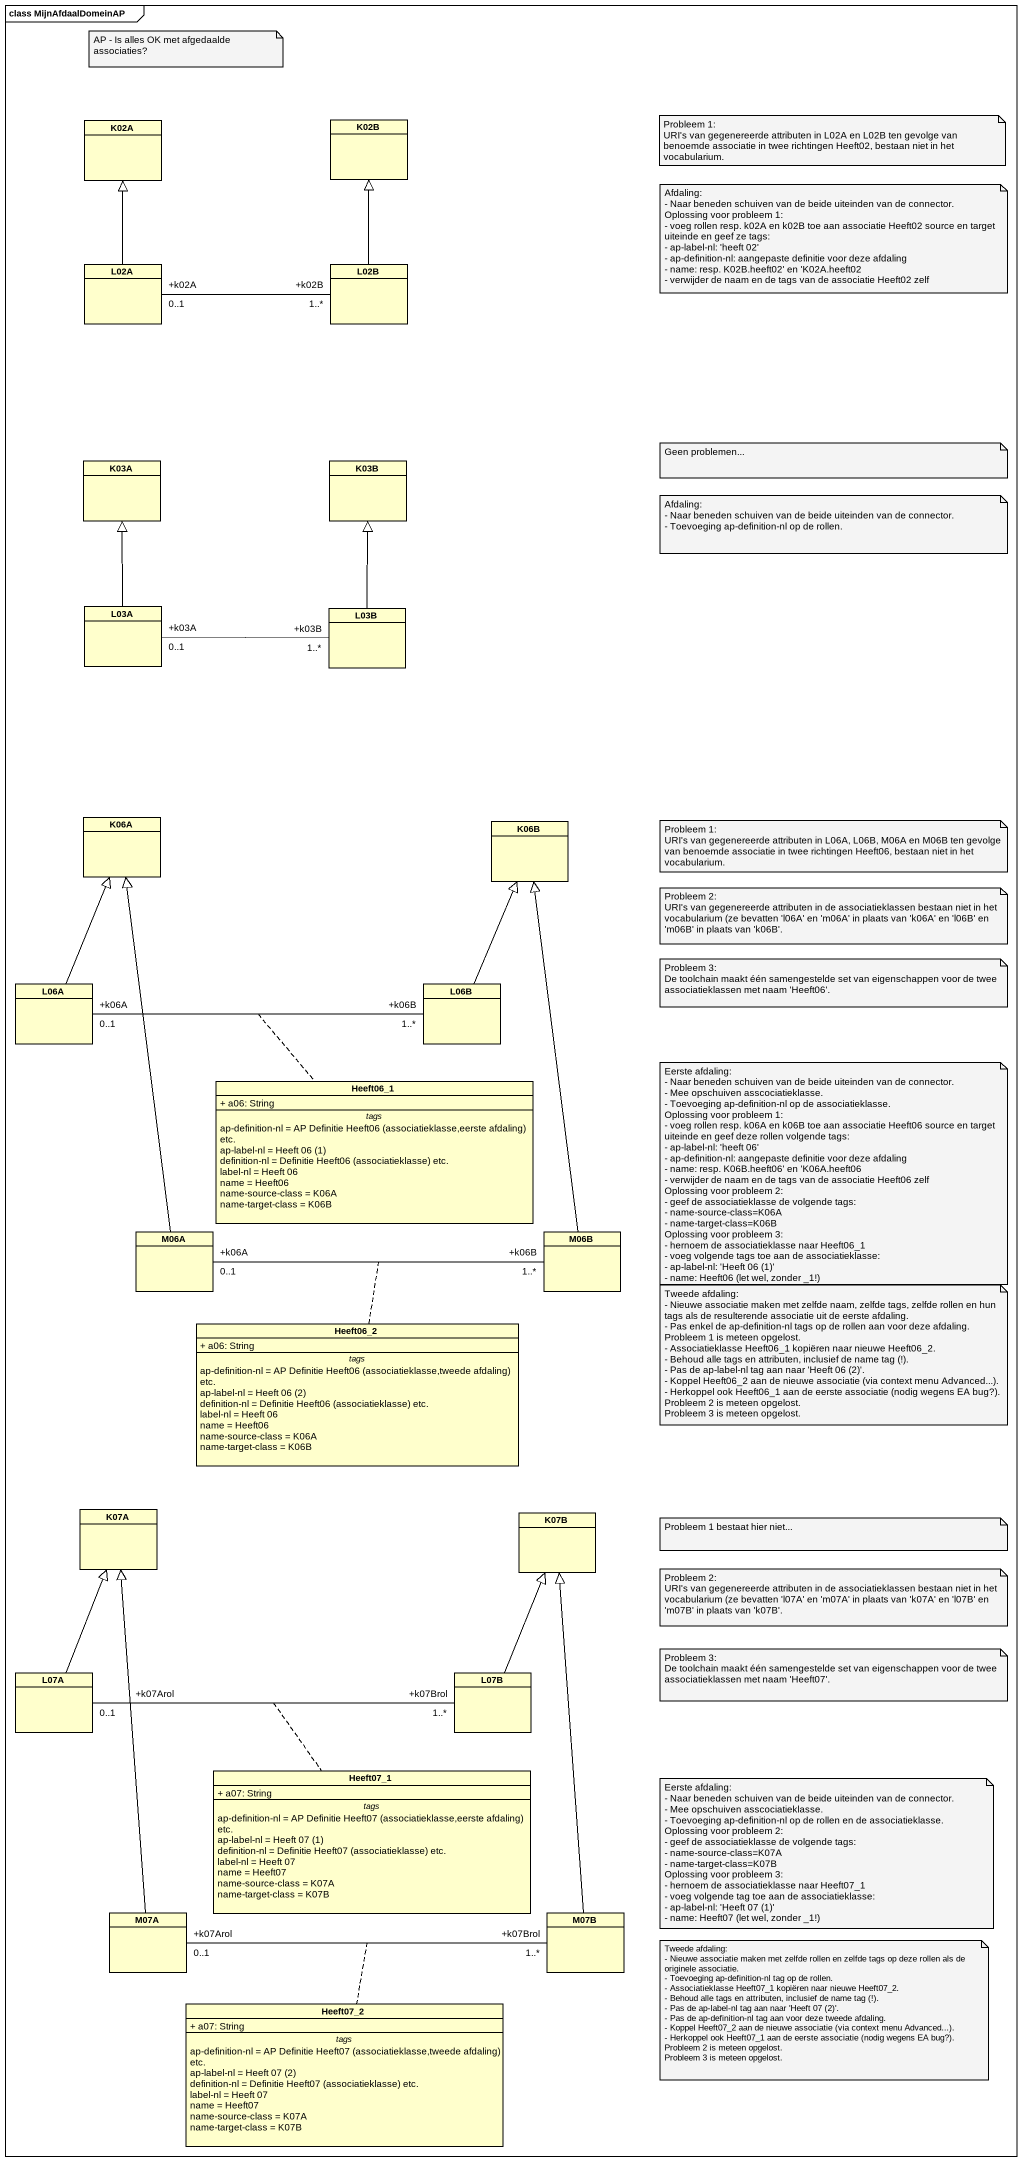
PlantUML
@startuml
mainframe class MijnAfdaalDomeinAP
hide circle
hide empty members
skinparam classAttributeIconSize 0
class K02A
class K02B
class L02A
class L02B
class K03A
class K03B
class L03A
class L03B
class K06A
class K06B
class L06A
class L06B
class Heeft06_1 {
  + a06: String
  -- tags --
  {field} ap-definition-nl = AP Definitie Heeft06 (associatieklasse,eerste afdaling) etc.
  {field} ap-label-nl = Heeft 06 (1)
  {field} definition-nl = Definitie Heeft06 (associatieklasse) etc.
  label-nl = Heeft 06
  name = Heeft06
  name-source-class = K06A
  name-target-class = K06B
}
class M06A
class M06B
class Heeft06_2 {
  + a06: String
  -- tags --
  {field} ap-definition-nl = AP Definitie Heeft06 (associatieklasse,tweede afdaling) etc.
  {field} ap-label-nl = Heeft 06 (2)
  {field} definition-nl = Definitie Heeft06 (associatieklasse) etc.
  label-nl = Heeft 06
  name = Heeft06
  name-source-class = K06A
  name-target-class = K06B
}
class K07A
class K07B
class L07A
class L07B
class Heeft07_1 {
  + a07: String
  -- tags --
  {field} ap-definition-nl = AP Definitie Heeft07 (associatieklasse,eerste afdaling) etc.
  {field} ap-label-nl = Heeft 07 (1)
  {field} definition-nl = Definitie Heeft07 (associatieklasse) etc.
  label-nl = Heeft 07
  name = Heeft07
  name-source-class = K07A
  name-target-class = K07B
}
class M07A
class M07B
class Heeft07_2 {
  + a07: String
  -- tags --
  {field} ap-definition-nl = AP Definitie Heeft07 (associatieklasse,tweede afdaling) etc.
  {field} ap-label-nl = Heeft 07 (2)
  {field} definition-nl = Definitie Heeft07 (associatieklasse) etc.
  label-nl = Heeft 07
  name = Heeft07
  name-source-class = K07A
  name-target-class = K07B
}
L02A -up-|> K02A
L02A "+k02A\n0..1" -right- "+k02B\n1..*" L02B
L02B -up-|> K02B
L03A -up-|> K03A
L03A "+k03A\n0..1" -right- "+k03B\n1..*" L03B
L03B -up-|> K03B
L06A -up-|> K06A
L06A "+k06A\n0..1" -right- "+k06B\n1..*" L06B
(L06A, L06B) .. Heeft06_1
L06B -up-|> K06B
M06A -up-|> K06A
M06A "+k06A\n0..1" -right- "+k06B\n1..*" M06B
(M06A, M06B) .. Heeft06_2
M06B -up-|> K06B
L07A -up-|> K07A
L07A "+k07Arol\n0..1" -right- "+k07Brol\n1..*" L07B
(L07A, L07B) .. Heeft07_1
L07B -up-|> K07B
M07A -up-|> K07A
M07A "+k07Arol\n0..1" -right- "+k07Brol\n1..*" M07B
(M07A, M07B) .. Heeft07_2
M07B -up-|> K07B
note as N1
  AP - Is alles OK met afgedaalde associaties?
end note
note as N2
  Probleem 1:
  URI's van gegenereerde attributen in L02A en L02B ten gevolge van benoemde associatie in twee richtingen Heeft02, bestaan niet in het vocabularium.
end note
note as N3
  Afdaling:
  - Naar beneden schuiven van de beide uiteinden van de connector.
  Oplossing voor probleem 1:
  - voeg rollen resp. k02A en k02B toe aan associatie Heeft02 source en target uiteinde en geef ze tags:
  - ap-label-nl: 'heeft 02'
  - ap-definition-nl: aangepaste definitie voor deze afdaling
  - name: resp. K02B.heeft02' en 'K02A.heeft02
  - verwijder de naam en de tags van de associatie Heeft02 zelf
end note
note as N4
  Geen problemen...
end note
note as N5
  Afdaling:
  - Naar beneden schuiven van de beide uiteinden van de connector.
  - Toevoeging ap-definition-nl op de rollen.
end note
note as N6
  Probleem 1:
  URI's van gegenereerde attributen in L06A, L06B, M06A en M06B ten gevolge van benoemde associatie in twee richtingen Heeft06, bestaan niet in het vocabularium.
end note
note as N7
  Probleem 2:
  URI's van gegenereerde attributen in de associatieklassen bestaan niet in het vocabularium (ze bevatten 'l06A' en 'm06A' in plaats van 'k06A' en 'l06B' en 'm06B' in plaats van 'k06B'.
end note
note as N8
  Probleem 3:
  De toolchain maakt één samengestelde set van eigenschappen voor de twee associatieklassen met naam 'Heeft06'.
end note
note as N9
  Eerste afdaling:
  - Naar beneden schuiven van de beide uiteinden van de connector.
  - Mee opschuiven asscociatieklasse.
  - Toevoeging ap-definition-nl op de associatieklasse.
  Oplossing voor probleem 1:
  - voeg rollen resp. k06A en k06B toe aan associatie Heeft06 source en target uiteinde en geef deze rollen volgende tags:
  - ap-label-nl: 'heeft 06'
  - ap-definition-nl: aangepaste definitie voor deze afdaling
  - name: resp. K06B.heeft06' en 'K06A.heeft06
  - verwijder de naam en de tags van de associatie Heeft06 zelf
  Oplossing voor probleem 2:
  - geef de associatieklasse de volgende tags:
  - name-source-class=K06A
  - name-target-class=K06B
  Oplossing voor probleem 3:
  - hernoem de associatieklasse naar Heeft06_1
  - voeg volgende tags toe aan de associatieklasse:
  - ap-label-nl: 'Heeft 06 (1)'
  - name: Heeft06 (let wel, zonder _1!)
end note
note as N10
  Tweede afdaling:
  - Nieuwe associatie maken met zelfde naam, zelfde tags, zelfde rollen en hun tags als de resulterende associatie uit de eerste afdaling.
  - Pas enkel de ap-definition-nl tags op de rollen aan voor deze afdaling.
  Probleem 1 is meteen opgelost.
  - Associatieklasse Heeft06_1 kopiëren naar nieuwe Heeft06_2.
  - Behoud alle tags en attributen, inclusief de name tag (!).
  - Pas de ap-label-nl tag aan naar 'Heeft 06 (2)'.
  - Koppel Heeft06_2 aan de nieuwe associatie (via context menu Advanced...).
  - Herkoppel ook Heeft06_1 aan de eerste associatie (nodig wegens EA bug?).
  Probleem 2 is meteen opgelost.
  Probleem 3 is meteen opgelost.
end note
note as N11
  Probleem 1 bestaat hier niet...
end note
note as N12
  Probleem 2:
  URI's van gegenereerde attributen in de associatieklassen bestaan niet in het vocabularium (ze bevatten 'l07A' en 'm07A' in plaats van 'k07A' en 'l07B' en 'm07B' in plaats van 'k07B'.
end note
note as N13
  Probleem 3:
  De toolchain maakt één samengestelde set van eigenschappen voor de twee associatieklassen met naam 'Heeft07'.
end note
note as N14
  Eerste afdaling:
  - Naar beneden schuiven van de beide uiteinden van de connector.
  - Mee opschuiven asscociatieklasse.
  - Toevoeging ap-definition-nl op de rollen en de associatieklasse.
  Oplossing voor probleem 2:
  - geef de associatieklasse de volgende tags:
  - name-source-class=K07A
  - name-target-class=K07B
  Oplossing voor probleem 3:
  - hernoem de associatieklasse naar Heeft07_1
  - voeg volgende tag toe aan de associatieklasse:
  - ap-label-nl: 'Heeft 07 (1)'
  - name: Heeft07 (let wel, zonder _1!)
end note
note as N15
  Tweede afdaling:
  - Nieuwe associatie maken met zelfde rollen en zelfde tags op deze rollen als de originele associatie.
  - Toevoeging ap-definition-nl tag op de rollen.
  - Associatieklasse Heeft07_1 kopiëren naar nieuwe Heeft07_2.
  - Behoud alle tags en attributen, inclusief de name tag (!).
  - Pas de ap-label-nl tag aan naar 'Heeft 07 (2)'.
  - Pas de ap-definition-nl tag aan voor deze tweede afdaling.
  - Koppel Heeft07_2 aan de nieuwe associatie (via context menu Advanced...).
  - Herkoppel ook Heeft07_1 aan de eerste associatie (nodig wegens EA bug?).
  Probleem 2 is meteen opgelost.
  Probleem 3 is meteen opgelost.
end note
@enduml
